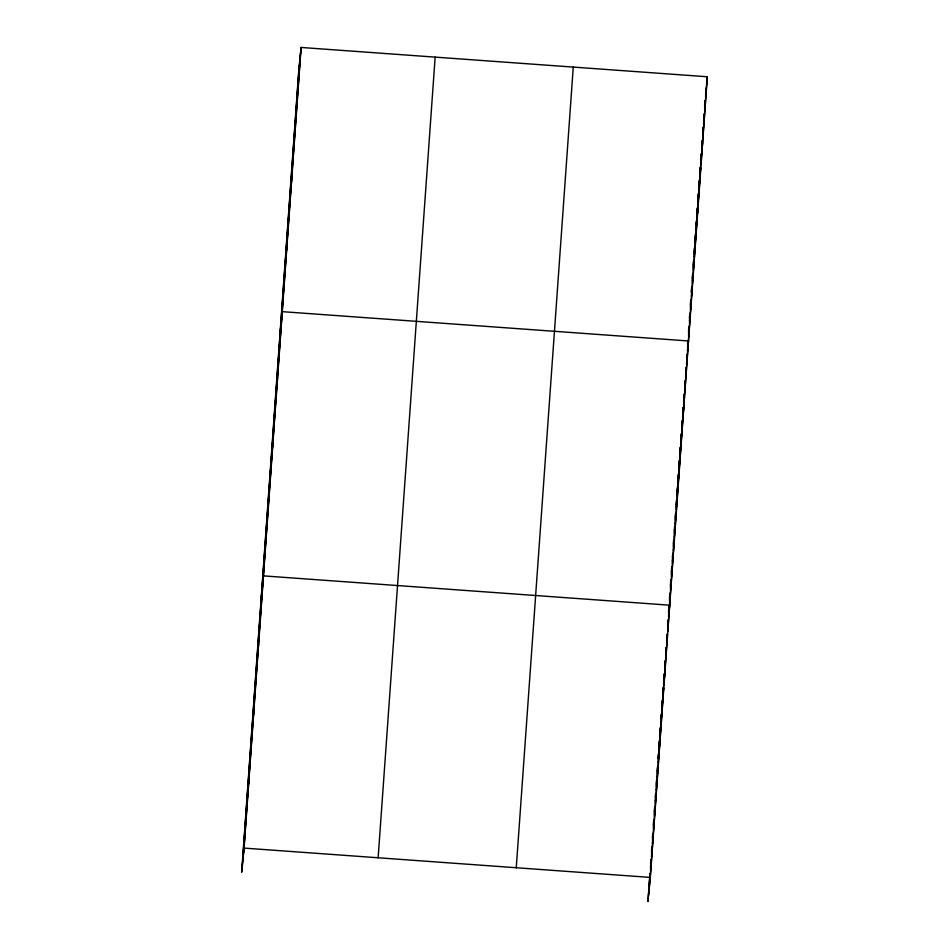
<?xml version="1.0" encoding="UTF-8"?>
<svg xmlns="http://www.w3.org/2000/svg" width="949" height="949" viewBox="0 0 949 949"><rect width="100%" height="100%" fill="white"/><g stroke="black" fill="none" stroke-linecap="round" stroke-linejoin="round"><path stroke-width="1.42" d="M242.303 865.879L299.315 65.22M242.956 859.319L299.967 58.672M243.596 852.961L300.608 52.302M301.094 47.45L298.686 71.59L241.675 872.238L244.083 848.098L301.094 47.45L707.325 76.762L650.314 877.41L647.906 901.55L649.863 874.041M378.141 857.777L435.152 57.118M516.256 867.742L573.267 67.082M650.587 863.898L650.895 859.557M651.524 850.873L651.833 846.532M652.449 837.837L652.758 833.495M653.375 824.811L653.683 820.458M654.3 811.775L654.608 807.433M655.332 797.29L655.545 794.396M656.257 784.265L656.566 779.924M657.194 771.229L657.503 766.887M658.12 758.204L658.428 753.85M659.045 745.167L659.353 740.825M660.077 730.683L660.279 727.788M661.002 717.658L661.216 714.763M661.928 704.621L662.236 700.279M662.865 691.596L663.173 687.242M663.79 678.559L664.098 674.217M664.822 664.075L665.024 661.18M665.747 651.05L665.949 648.155M666.673 638.013L666.886 635.118M667.61 624.928L667.918 620.516M668.547 611.714L668.855 607.313M669.484 598.499L669.804 594.098M670.433 585.296L670.741 580.883M671.37 572.081L671.678 567.68M672.414 557.407L672.627 554.465M673.351 544.192L673.671 539.791M674.3 530.977L674.609 526.576M675.237 517.774L675.546 513.362M676.174 504.56L676.495 500.159M677.123 491.345L677.432 486.944M678.061 478.142L678.369 473.729M678.998 464.927L679.318 460.526M679.935 451.712L680.255 447.311M680.884 438.509L681.192 434.108M681.821 425.294L682.129 420.893M682.758 412.08L683.078 407.679M683.707 398.877L684.015 394.476M684.751 384.191L684.953 381.261M685.688 370.988L685.902 368.046M686.625 357.773L686.839 354.843M687.574 344.558L687.776 341.628M688.511 331.355L688.82 326.954M689.449 318.14L689.769 313.739M690.386 304.926L690.706 300.525M691.335 291.723L691.643 287.322M692.272 278.508L692.592 274.107M693.209 265.293L693.529 260.892M694.158 252.09L694.466 247.689M695.095 238.875L695.403 234.474M696.139 224.201L696.352 221.259M697.076 210.986L697.29 208.056M698.025 197.772L698.334 193.371M698.962 184.569L699.271 180.168M699.899 171.354L700.22 166.953M700.848 158.139L701.157 153.738M701.786 144.936L702.094 140.535M702.723 131.721L703.043 127.32M703.66 118.506L703.98 114.105M704.609 105.303L704.917 100.902M648.547 895.192L650.089 873.471M650.504 867.671L651.014 860.435M651.536 853.198L651.951 847.398M652.461 840.162L652.876 834.373M653.386 827.137L653.908 819.889M654.324 814.1L654.834 806.864M655.249 801.063L655.759 793.827M656.281 786.591L656.696 780.802M657.206 773.554L657.621 767.765M658.238 759.081L658.653 753.281M659.057 747.492L659.579 740.256M659.994 734.455L660.504 727.219M661.026 719.983L661.429 714.194M661.951 706.946L662.366 701.157M662.876 693.921L663.292 688.12M663.802 680.884L664.324 673.648M664.727 667.847L665.249 660.611M665.759 653.375L666.174 647.586M666.696 640.338L667.1 634.549M667.621 627.313L668.132 620.029M668.559 614.157L669.081 606.814M669.496 600.942L670.018 593.611M670.433 587.739L670.955 580.397M671.382 574.525L671.904 567.182M672.319 561.31L672.841 553.979M673.363 546.636L673.778 540.764M674.3 533.421L674.727 527.549M675.249 520.218L675.664 514.346M676.186 507.003L676.601 501.131M677.123 493.788L677.539 487.916M678.072 480.585L678.488 474.714M679.01 467.371L679.531 460.028M679.947 454.156L680.469 446.825M680.884 440.953L681.406 433.61M681.833 427.738L682.355 420.395M682.77 414.523L683.292 407.192M683.707 401.32L684.229 393.977M684.751 386.634L685.178 380.763M685.7 373.432L686.115 367.56M687.052 354.345L686.744 358.746L687.135 354.819M687.574 347.002L688.001 341.13M688.523 333.799L689.045 326.456M689.46 320.584L689.982 313.241M690.398 307.369L690.919 300.038M691.441 292.695L691.868 286.823M692.284 280.951L692.806 273.609M693.221 267.737L693.743 260.406M694.158 254.534L694.68 247.191M695.107 241.319L695.629 233.976M696.151 226.645L696.566 220.773M697.088 213.43L697.503 207.558M698.025 200.215L698.452 194.343M698.974 187.012L699.389 181.14M699.911 173.797L700.326 167.926M700.848 160.583L701.264 154.723M701.797 147.38L702.213 141.508M702.735 134.165L703.15 128.293M703.672 120.962L704.087 115.09M704.609 107.747L705.131 100.404M649.199 888.632L650.231 874.148M650.539 869.806L651.263 859.675M651.465 856.781L652.188 846.638M652.39 843.744L653.114 833.602M653.422 829.26L654.051 820.577M654.359 816.235L654.976 807.54M655.284 803.198L655.901 794.515M656.21 790.173L656.933 780.031M657.135 777.136L657.859 767.006M658.167 762.652L658.784 753.969M659.092 749.627L659.721 740.932M660.029 736.59L660.646 727.907M660.955 723.565L661.678 713.423M661.88 710.528L662.604 700.398M662.912 696.044L663.529 687.361M663.837 683.019L664.454 674.324M664.763 669.982L665.391 661.299M665.7 656.957L666.317 648.262M666.625 643.92L667.349 633.79M667.657 629.436L668.274 620.753M669.211 607.597L668.582 616.411L669.697 605.189L263.466 575.877L261.058 600.017M669.519 603.196L670.255 592.923M670.469 589.993L671.192 579.709M671.406 576.778L672.141 566.506M672.343 563.564L673.078 553.291M673.292 550.361L674.015 540.076M674.229 537.146L674.953 526.873M675.166 523.931L675.902 513.658M676.21 509.257L676.839 500.443M677.159 496.042L677.776 487.24M678.096 482.839L678.725 474.026M679.033 469.625L679.662 460.811M679.97 456.41L680.599 447.608M680.919 443.207L681.548 434.393M681.856 429.992L682.485 421.178M682.794 416.777L683.422 407.975M683.743 403.574L684.359 394.76M684.68 390.359L685.308 381.545M685.617 377.144L686.246 368.342M686.554 363.942L687.183 355.128M687.503 350.727L688.227 340.454M688.547 336.053L689.176 327.239M689.484 322.838L690.113 314.024M690.421 309.623L691.05 300.821M691.37 296.42L691.999 287.606M692.307 283.205L692.936 274.391M693.245 269.99L693.873 261.189M694.194 256.788L694.917 246.503M695.131 243.573L695.866 233.3M696.068 230.358L696.803 220.085M697.017 217.155L697.74 206.87M697.954 203.94L698.689 193.667M698.891 190.725L699.627 180.452M699.935 176.051L700.564 167.238M700.884 162.837L701.501 154.035M701.821 149.634L702.45 140.82M702.758 136.419L703.387 127.617M703.695 123.204L704.324 114.402M704.644 110.001L705.273 101.187M705.582 96.786L706.21 87.984L705.558 94.532M649.84 882.273L663.648 688.239M663.861 685.344L667.467 634.667M667.669 631.761L700.682 168.222M700.884 165.28L706.839 81.614M295.898 118.364L296.385 113.5M291.201 184.414L291.687 179.563M286.491 250.465L286.978 245.613M279.872 335.804L282.28 311.663L688.511 340.976L687.527 350.916M277.084 382.577L277.571 377.714M272.387 448.628L272.873 443.776M267.677 514.678L268.164 509.827M258.128 648.796L258.614 643.932M253.288 716.851L253.774 711.987M248.436 784.906L248.923 780.042M706.59 84.164L707.325 76.762M702.141 147.664L702.628 142.813M697.432 213.727L697.918 208.863M692.734 279.777L693.221 274.925M683.327 411.89L683.814 407.026M678.63 477.94L679.104 473.088M673.92 543.991L674.407 539.139M667.669 625.51L668.191 620.338M664.371 678.096L664.858 673.244M659.531 746.151L660.006 741.299M654.68 814.218L655.166 809.355M244.083 848.098L650.314 877.41"/></g></svg>
